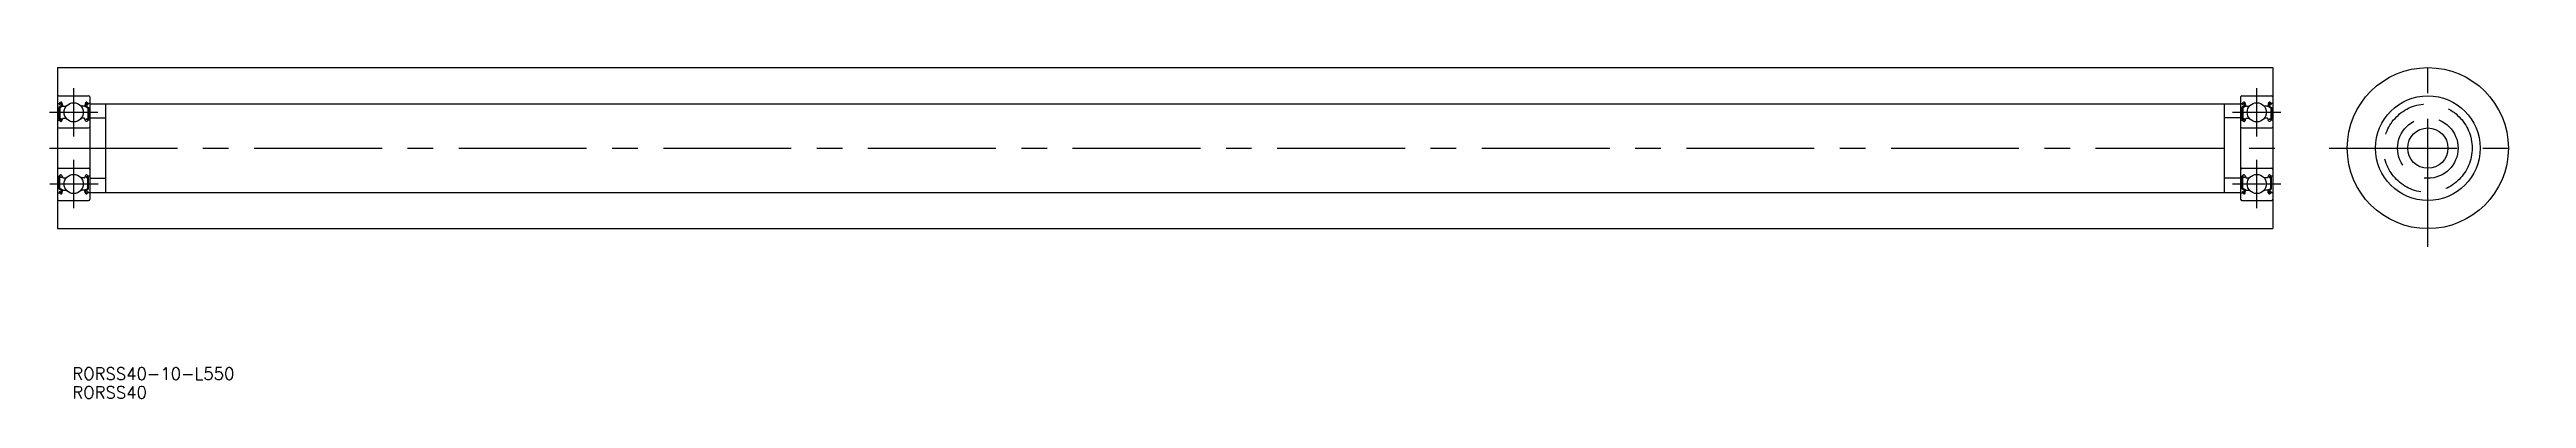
# Model space of a CAD drawing. Extents: x -2 to 613, y -62 to 24.
import ezdxf

# ---------------------------------------------------------------- set-up
doc = ezdxf.new("R2010")
doc.units = 0
doc.linetypes.add('CENTER', pattern=[50.8, 31.75, -6.35, 6.35, -6.35])
doc.linetypes.add('DASHED', pattern=[19.05, 12.7, -6.35])
doc.layers.get('0').update_dxf_attribs({"linetype": 'CONTINUOUS'})
doc.layers.add('CENTER', color=1, linetype='CENTER')
doc.styles.get("Standard").update_dxf_attribs({"font": 'txt.shx', "height": 3, "bigfont": 'bigfont.shx'})

# ---------------------------------------------------------------- blocks, each defined once
blk = doc.blocks.new('*U11')
at = {"color": 7, "linetype": 'CONTINUOUS'}
blk.add_text('RORSS40-10-L550', height=3, dxfattribs=at).set_placement((3.66, -57.51))
blk = doc.blocks.new('*U12')
at = {"color": 7, "linetype": 'CONTINUOUS'}
blk.add_text('RORSS40', height=3, dxfattribs=at).set_placement((3.66, -62.17))

msp = doc.modelspace()

# ---------------------------------------------------------------- linework, layer by layer
at = {"color": 7, "linetype": 'CONTINUOUS'}
for p, q in [((0, 20), (550, 20)), ((0, 20), (0, 11.7)), ((550, 20), (550, 11.7)), ((0, 12.7), (0, -12.7)), ((0.3, 13), (7.7, 13)), ((8, 12.7), (8, -12.7)), ((542, 12.7), (542, -12.7)), ((542.3, 13), (549.7, 13)), ((550, 12.7), (550, -12.7)), ((0.1, 11.1), (0.46, 11.1)), ((0.1, 6.95), (0.45, 6.95)), ((0.98, 10.5), (0.33, 10.12)), ((0.33, 10.12), (0.33, 7.3)), ((0.45, 11.09), (0.62, 11.29)), ((0.45, 6.95), (0.64, 6.72)), ((0.6, 10.67), (0.46, 10.82)), ((1.18, 10.38), (0.53, 10.01)), ((0.53, 10.01), (0.53, 7.3)), ((0.93, 7.3), (0.53, 7.3)), ((0.53, 7.1), (0.93, 7.1)), ((0.6, 10.96), (0.77, 11.16)), ((0.74, 10.82), (0.6, 10.96)), ((0.6, 10.67), (0.74, 10.82)), ((0.79, 6.65), (0.89, 6.65)), ((0.93, 7.1), (0.93, 7.3)), ((0.95, 11.1), (0.98, 10.5)), ((1.08, 6.78), (1.28, 7.33)), ((1.15, 11.12), (1.2, 10.49)), ((1.18, 10.75), (1.18, 10.38)), ((1.3, 10.4), (2.15, 10.4)), ((1.37, 7.4), (2.15, 7.4)), ((6.7, 10.4), (5.85, 10.4)), ((6.63, 7.4), (5.85, 7.4)), ((6.92, 6.78), (6.72, 7.33)), ((6.85, 11.12), (6.8, 10.49)), ((6.82, 10.75), (6.82, 10.38)), ((6.82, 10.38), (7.47, 10.01)), ((7.05, 11.1), (7.02, 10.5)), ((7.02, 10.5), (7.67, 10.12)), ((7.07, 7.1), (7.07, 7.3)), ((7.07, 7.3), (7.47, 7.3)), ((7.47, 7.1), (7.07, 7.1)), ((7.21, 6.65), (7.11, 6.65)), ((7.4, 10.96), (7.23, 11.16)), ((7.26, 10.82), (7.4, 10.96)), ((7.4, 10.67), (7.26, 10.82)), ((7.55, 6.95), (7.36, 6.72)), ((7.55, 11.09), (7.38, 11.29)), ((7.4, 10.67), (7.54, 10.82)), ((7.47, 10.01), (7.47, 7.3)), ((7.9, 11.1), (7.54, 11.1)), ((7.9, 6.95), (7.55, 6.95)), ((7.67, 10.12), (7.67, 7.3)), ((8, 11), (542, 11)), ((8, 7.5), (12, 7.5)), ((12, -11), (12, 11)), ((538, -11), (538, 11)), ((542, 7.5), (538, 7.5)), ((542.1, 11.1), (542.46, 11.1)), ((542.1, 6.95), (542.45, 6.95)), ((542.98, 10.5), (542.33, 10.12)), ((542.33, 10.12), (542.33, 7.3)), ((542.45, 11.09), (542.62, 11.29)), ((542.45, 6.95), (542.64, 6.72)), ((542.6, 10.67), (542.46, 10.82)), ((543.18, 10.38), (542.53, 10.01)), ((542.53, 10.01), (542.53, 7.3)), ((542.93, 7.3), (542.53, 7.3)), ((542.53, 7.1), (542.93, 7.1)), ((542.6, 10.96), (542.77, 11.16)), ((542.74, 10.82), (542.6, 10.96)), ((542.6, 10.67), (542.74, 10.82)), ((542.79, 6.65), (542.89, 6.65)), ((542.93, 7.1), (542.93, 7.3)), ((542.95, 11.1), (542.98, 10.5)), ((543.08, 6.78), (543.28, 7.33)), ((543.15, 11.12), (543.2, 10.49)), ((543.18, 10.75), (543.18, 10.38)), ((543.3, 10.4), (544.15, 10.4)), ((543.37, 7.4), (544.15, 7.4)), ((548.7, 10.4), (547.85, 10.4)), ((548.63, 7.4), (547.85, 7.4)), ((548.92, 6.78), (548.72, 7.33)), ((548.85, 11.12), (548.8, 10.49)), ((548.82, 10.75), (548.82, 10.38)), ((548.82, 10.38), (549.47, 10.01)), ((549.05, 11.1), (549.02, 10.5)), ((549.02, 10.5), (549.67, 10.12)), ((549.07, 7.1), (549.07, 7.3)), ((549.07, 7.3), (549.47, 7.3)), ((549.47, 7.1), (549.07, 7.1)), ((549.21, 6.65), (549.11, 6.65)), ((549.4, 10.96), (549.23, 11.16)), ((549.26, 10.82), (549.4, 10.96)), ((549.4, 10.67), (549.26, 10.82)), ((549.55, 6.95), (549.36, 6.72)), ((549.55, 11.09), (549.38, 11.29)), ((549.4, 10.67), (549.54, 10.82)), ((549.47, 10.01), (549.47, 7.3)), ((549.9, 11.1), (549.54, 11.1)), ((549.9, 6.95), (549.55, 6.95)), ((549.67, 10.12), (549.67, 7.3)), ((0.3, 5), (7.7, 5)), ((542.3, 5), (549.7, 5)), ((0.3, -5), (7.7, -5)), ((542.3, -5), (549.7, -5)), ((0, -11.7), (0, -20)), ((0.1, -6.95), (0.45, -6.95)), ((0.1, -11.1), (0.46, -11.1)), ((0.33, -10.12), (0.33, -7.3)), ((0.98, -10.5), (0.33, -10.12)), ((0.45, -6.95), (0.64, -6.72)), ((0.45, -11.09), (0.62, -11.29)), ((0.6, -10.67), (0.46, -10.82)), ((0.53, -7.1), (0.93, -7.1)), ((0.53, -10.01), (0.53, -7.3)), ((0.93, -7.3), (0.53, -7.3)), ((1.18, -10.38), (0.53, -10.01)), ((0.6, -10.67), (0.74, -10.82)), ((0.74, -10.82), (0.6, -10.96)), ((0.6, -10.96), (0.77, -11.16)), ((0.79, -6.65), (0.89, -6.65)), ((0.93, -7.1), (0.93, -7.3)), ((0.95, -11.1), (0.98, -10.5)), ((1.08, -6.78), (1.28, -7.33)), ((1.15, -11.12), (1.2, -10.49)), ((1.18, -10.75), (1.18, -10.38)), ((1.3, -10.4), (2.15, -10.4)), ((1.37, -7.4), (2.15, -7.4)), ((6.63, -7.4), (5.85, -7.4)), ((6.7, -10.4), (5.85, -10.4)), ((6.92, -6.78), (6.72, -7.33)), ((6.85, -11.12), (6.8, -10.49)), ((6.82, -10.38), (7.47, -10.01)), ((6.82, -10.75), (6.82, -10.38)), ((7.02, -10.5), (7.67, -10.12)), ((7.05, -11.1), (7.02, -10.5)), ((7.07, -7.1), (7.07, -7.3)), ((7.47, -7.1), (7.07, -7.1)), ((7.07, -7.3), (7.47, -7.3)), ((7.21, -6.65), (7.11, -6.65)), ((7.4, -10.96), (7.23, -11.16)), ((7.4, -10.67), (7.26, -10.82)), ((7.26, -10.82), (7.4, -10.96)), ((7.55, -6.95), (7.36, -6.72)), ((7.55, -11.09), (7.38, -11.29)), ((7.4, -10.67), (7.54, -10.82)), ((7.47, -10.01), (7.47, -7.3)), ((7.9, -11.1), (7.54, -11.1)), ((7.9, -6.95), (7.55, -6.95)), ((7.67, -10.12), (7.67, -7.3)), ((8, -7.5), (12, -7.5)), ((8, -11), (542, -11)), ((542, -7.5), (538, -7.5)), ((542.1, -6.95), (542.45, -6.95)), ((542.1, -11.1), (542.46, -11.1)), ((542.33, -10.12), (542.33, -7.3)), ((542.98, -10.5), (542.33, -10.12)), ((542.45, -6.95), (542.64, -6.72)), ((542.45, -11.09), (542.62, -11.29)), ((542.6, -10.67), (542.46, -10.82)), ((542.53, -7.1), (542.93, -7.1)), ((542.53, -10.01), (542.53, -7.3)), ((542.93, -7.3), (542.53, -7.3)), ((543.18, -10.38), (542.53, -10.01)), ((542.6, -10.67), (542.74, -10.82)), ((542.74, -10.82), (542.6, -10.96)), ((542.6, -10.96), (542.77, -11.16)), ((542.79, -6.65), (542.89, -6.65)), ((542.93, -7.1), (542.93, -7.3)), ((542.95, -11.1), (542.98, -10.5)), ((543.08, -6.78), (543.28, -7.33)), ((543.15, -11.12), (543.2, -10.49)), ((543.18, -10.75), (543.18, -10.38)), ((543.3, -10.4), (544.15, -10.4)), ((543.37, -7.4), (544.15, -7.4)), ((548.63, -7.4), (547.85, -7.4)), ((548.7, -10.4), (547.85, -10.4)), ((548.92, -6.78), (548.72, -7.33)), ((548.85, -11.12), (548.8, -10.49)), ((548.82, -10.38), (549.47, -10.01)), ((548.82, -10.75), (548.82, -10.38)), ((549.02, -10.5), (549.67, -10.12)), ((549.05, -11.1), (549.02, -10.5)), ((549.07, -7.1), (549.07, -7.3)), ((549.47, -7.1), (549.07, -7.1)), ((549.07, -7.3), (549.47, -7.3)), ((549.21, -6.65), (549.11, -6.65)), ((549.4, -10.96), (549.23, -11.16)), ((549.4, -10.67), (549.26, -10.82)), ((549.26, -10.82), (549.4, -10.96)), ((549.55, -6.95), (549.36, -6.72)), ((549.55, -11.09), (549.38, -11.29)), ((549.4, -10.67), (549.54, -10.82)), ((549.47, -10.01), (549.47, -7.3)), ((549.9, -11.1), (549.54, -11.1)), ((549.9, -6.95), (549.55, -6.95)), ((549.67, -10.12), (549.67, -7.3)), ((550, -11.7), (550, -20)), ((0.3, -13), (7.7, -13)), ((542.3, -13), (549.7, -13)), ((0, -20), (550, -20))]:
    msp.add_line(p, q, dxfattribs=at)
for centre, radius in [((588.47, 0), 20), ((588.47, 0), 13), ((4, 8.9), 2.38), ((546, 8.9), 2.38), ((588.47, 0), 5), ((4, -8.9), 2.38), ((546, -8.9), 2.38)]:
    msp.add_circle(centre, radius, dxfattribs=at)
at = {"color": 3, "linetype": 'DASHED'}
for radius in [11, 7.5]:
    msp.add_circle((588.47, 0), radius, dxfattribs=at)
at = {"color": 7, "linetype": 'CONTINUOUS'}
for centre, radius, start, end in [((0.3, 12.7), 0.3, 90, 180), ((7.7, 12.7), 0.3, 0, 90), ((542.3, 12.7), 0.3, 90, 180), ((549.7, 12.7), 0.3, 0, 90), ((0.1, 11.2), 0.1, 180, 270), ((0.1, 6.85), 0.1, 90, 180.81025), ((0.53, 7.3), 0.2, 180, 270), ((0.6, 10.96), 0.2, 140.13695, 225.00202), ((0.85, 11.1), 0.3, 4.93539, 140.13695), ((0.79, 6.85), 0.2, 219.97618, 270), ((0.85, 11.1), 0.1, 3.10166, 139.95027), ((0.89, 6.85), 0.2, 270, 339.99156), ((1.3, 10.5), 0.1, 184.93539, 270), ((1.37, 7.3), 0.1, 90, 159.99156), ((6.63, 7.3), 0.1, 20.00844, 90), ((6.7, 10.5), 0.1, 270, 355.06461), ((7.15, 11.1), 0.3, 39.86305, 175.06461), ((7.11, 6.85), 0.2, 200.00844, 270), ((7.15, 11.1), 0.1, 40.04973, 176.89834), ((7.21, 6.85), 0.2, 270, 320.02382), ((7.47, 7.3), 0.2, 270, 0), ((7.4, 10.96), 0.2, 314.99798, 39.86305), ((7.9, 11.2), 0.1, 270, 0), ((7.9, 6.85), 0.1, 359.18975, 90), ((542.1, 11.2), 0.1, 180, 270), ((542.1, 6.85), 0.1, 90, 180.81025), ((542.53, 7.3), 0.2, 180, 270), ((542.6, 10.96), 0.2, 140.13695, 225.00202), ((542.85, 11.1), 0.3, 4.93539, 140.13695), ((542.79, 6.85), 0.2, 219.97618, 270), ((542.85, 11.1), 0.1, 3.10166, 139.95027), ((542.89, 6.85), 0.2, 270, 339.99156), ((543.3, 10.5), 0.1, 184.93539, 270), ((543.37, 7.3), 0.1, 90, 159.99156), ((548.63, 7.3), 0.1, 20.00844, 90), ((548.7, 10.5), 0.1, 270, 355.06461), ((549.15, 11.1), 0.3, 39.86305, 175.06461), ((549.11, 6.85), 0.2, 200.00844, 270), ((549.15, 11.1), 0.1, 40.04973, 176.89834), ((549.21, 6.85), 0.2, 270, 320.02382), ((549.47, 7.3), 0.2, 270, 0), ((549.4, 10.96), 0.2, 314.99798, 39.86305), ((549.9, 11.2), 0.1, 270, 0), ((549.9, 6.85), 0.1, 359.18975, 90), ((0.3, 5.3), 0.3, 180, 270), ((7.7, 5.3), 0.3, 270, 0), ((542.3, 5.3), 0.3, 180, 270), ((549.7, 5.3), 0.3, 270, 0), ((0.3, -5.3), 0.3, 90, 180), ((7.7, -5.3), 0.3, 0, 90), ((542.3, -5.3), 0.3, 90, 180), ((549.7, -5.3), 0.3, 0, 90), ((0.1, -6.85), 0.1, 179.18975, 270), ((0.1, -11.2), 0.1, 90, 180), ((0.53, -7.3), 0.2, 90, 180), ((0.6, -10.96), 0.2, 134.99798, 219.86305), ((0.85, -11.1), 0.3, 219.86305, 355.06461), ((0.79, -6.85), 0.2, 90, 140.02382), ((0.85, -11.1), 0.1, 220.04973, 356.89834), ((0.89, -6.85), 0.2, 20.00844, 90), ((1.3, -10.5), 0.1, 90, 175.06461), ((1.37, -7.3), 0.1, 200.00844, 270), ((6.63, -7.3), 0.1, 270, 339.99156), ((6.7, -10.5), 0.1, 4.93539, 90), ((7.15, -11.1), 0.3, 184.93539, 320.13695), ((7.11, -6.85), 0.2, 90, 159.99156), ((7.15, -11.1), 0.1, 183.10166, 319.95027), ((7.21, -6.85), 0.2, 39.97618, 90), ((7.47, -7.3), 0.2, 0, 90), ((7.4, -10.96), 0.2, 320.13695, 45.00202), ((7.9, -6.85), 0.1, 270, 0.81025), ((7.9, -11.2), 0.1, 0, 90), ((542.1, -6.85), 0.1, 179.18975, 270), ((542.1, -11.2), 0.1, 90, 180), ((542.53, -7.3), 0.2, 90, 180), ((542.6, -10.96), 0.2, 134.99798, 219.86305), ((542.85, -11.1), 0.3, 219.86305, 355.06461), ((542.79, -6.85), 0.2, 90, 140.02382), ((542.85, -11.1), 0.1, 220.04973, 356.89834), ((542.89, -6.85), 0.2, 20.00844, 90), ((543.3, -10.5), 0.1, 90, 175.06461), ((543.37, -7.3), 0.1, 200.00844, 270), ((548.63, -7.3), 0.1, 270, 339.99156), ((548.7, -10.5), 0.1, 4.93539, 90), ((549.15, -11.1), 0.3, 184.93539, 320.13695), ((549.11, -6.85), 0.2, 90, 159.99156), ((549.15, -11.1), 0.1, 183.10166, 319.95027), ((549.21, -6.85), 0.2, 39.97618, 90), ((549.47, -7.3), 0.2, 0, 90), ((549.4, -10.96), 0.2, 320.13695, 45.00202), ((549.9, -6.85), 0.1, 270, 0.81025), ((549.9, -11.2), 0.1, 0, 90), ((0.3, -12.7), 0.3, 180, 270), ((7.7, -12.7), 0.3, 270, 0), ((542.3, -12.7), 0.3, 180, 270), ((549.7, -12.7), 0.3, 270, 0)]:
    msp.add_arc(centre, radius, start, end, dxfattribs=at)
at = {"layer": 'CENTER', "color": 1, "linetype": 'CENTER'}
for p, q in [((588.47, -24.49), (588.47, 24.49)), ((4, 2.9), (4, 14.9)), ((546, 2.9), (546, 14.9)), ((-2, 8.9), (10, 8.9)), ((540, 8.9), (552, 8.9)), ((-2, 0), (552, 0)), ((563.99, 0), (612.96, 0)), ((4, -14.9), (4, -2.9)), ((546, -14.9), (546, -2.9)), ((-1.94, -8.9), (10.06, -8.9)), ((540, -8.9), (552, -8.9))]:
    msp.add_line(p, q, dxfattribs=at)

# ---------------------------------------------------------------- block references
at = {"color": 7, "linetype": 'CONTINUOUS'}
for name in ['*U11', '*U12']:
    msp.add_blockref(name, (0, 0), dxfattribs=at)

doc.saveas('drawing.dxf')
